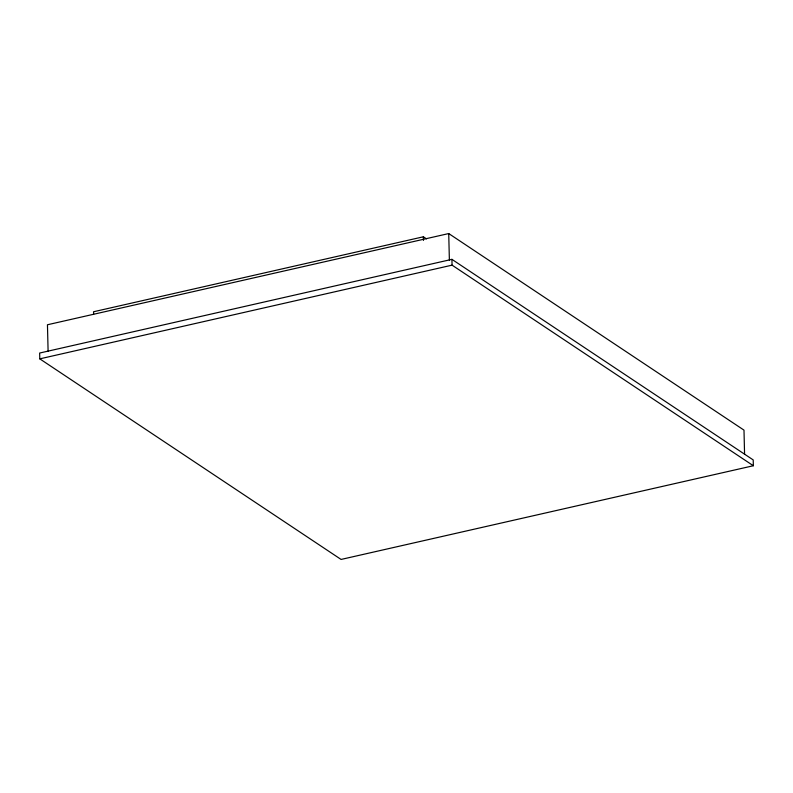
<?xml version="1.0" encoding="UTF-8"?>
<svg xmlns="http://www.w3.org/2000/svg" width="793" height="793" viewBox="0 0 793 793"><rect width="100%" height="100%" fill="white"/><g stroke="black" fill="none" stroke-linecap="round" stroke-linejoin="round"><path stroke-width="1.19" d="M426.465 238.852L423.373 236.79L93.554 311.758L93.614 314.177M744.577 454.339L743.993 430.133L448.729 233.558L47.451 324.763L48.105 351.378M451.921 259.341L39.65 353.044L39.789 358.852L341.079 559.442L753.35 465.739L753.211 459.93L451.921 259.341L452.069 265.149L753.35 465.739M39.789 358.852L452.069 265.149M448.729 233.558L449.383 260.173M423.373 236.79L423.462 240.418"/></g></svg>
